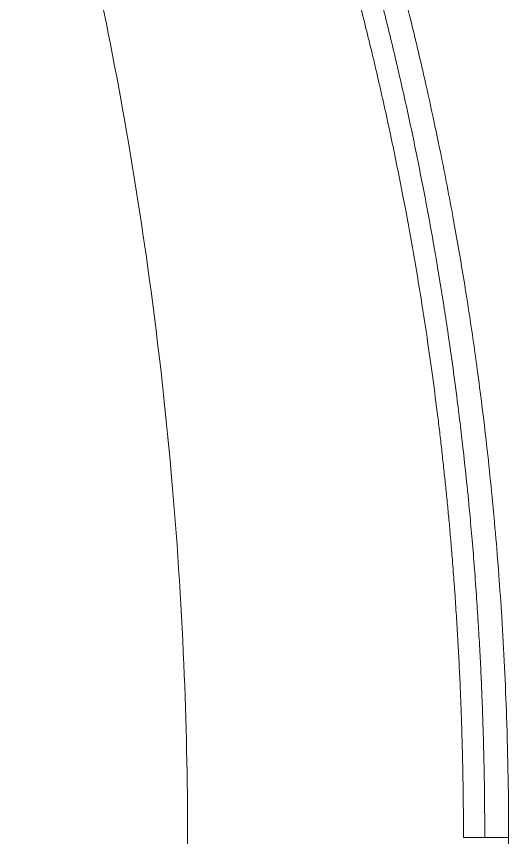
# Model space of a CAD drawing. Header units: millimetres. Extents: x 151130 to 215929, y 2134 to 34533.
# Drawn here: x 165497 to 165576.1, y 15030.2 to 15162.4 of the extents above; entities that cross this region are included whole.
import ezdxf

# ---------------------------------------------------------------- set-up
doc = ezdxf.new("R2010")
doc.units = ezdxf.units.MM
doc.layers.add('1', color=7, linetype='Continuous')

# ---------------------------------------------------------------- blocks, each defined once
blk = doc.blocks.new('SILLA GO 34006A')
at = {"layer": '1', "color": 0, "linetype": 'Continuous', "lineweight": 18}
for points, knots in [([(15.97, 464.32), (9.5, 464.32), (-2.32, 464.12), (-18.66, 463.33), (-32.98, 462.26), (-44.08, 461.16), (-52.62, 460.16), (-58.4, 459.42), (-63.7, 458.68), (-68.67, 457.94), (-75.1, 456.92), (-83.39, 455.5), (-94.49, 453.37), (-105.58, 450.98), (-116.63, 448.34), (-127.13, 445.62), (-138.67, 442.36), (-150.91, 438.59), (-159.23, 435.79), (-163.37, 434.33)], [0, 0, 0, 0, 0.106159, 0.194197, 0.268485, 0.342092, 0.377283, 0.409729, 0.437638, 0.465219, 0.492172, 0.544671, 0.603184, 0.677781, 0.730983, 0.789677, 0.855856, 0.927972, 1, 1, 1, 1]), ([(195.31, 434.33), (191.17, 435.79), (182.85, 438.59), (170.61, 442.36), (159.07, 445.62), (148.57, 448.34), (137.52, 450.98), (126.43, 453.37), (115.33, 455.5), (107.05, 456.92), (100.61, 457.94), (95.64, 458.68), (90.34, 459.42), (84.57, 460.16), (76.02, 461.16), (64.93, 462.26), (50.6, 463.33), (34.26, 464.12), (22.44, 464.32), (15.97, 464.32)], [0, 0, 0, 0, 0.072028, 0.144144, 0.210323, 0.269017, 0.322219, 0.396816, 0.455329, 0.507828, 0.534781, 0.562362, 0.590271, 0.622717, 0.657908, 0.731515, 0.805803, 0.893841, 1, 1, 1, 1]), ([(-173.36, 385.21), (-171.83, 385.67), (-164.86, 387.73), (-148.43, 392.19), (-125.36, 397.68), (-99.91, 402.65), (-72.85, 406.92), (-43.66, 410.26), (-12.92, 412.28), (6.66, 412.71), (15.97, 412.71)], [0, 0, 0, 0, 0.024998, 0.11382, 0.266378, 0.395957, 0.519196, 0.694517, 0.854829, 1, 1, 1, 1]), ([(15.97, 412.71), (25.29, 412.71), (44.86, 412.28), (75.61, 410.26), (105.94, 406.79), (135.39, 402.06), (163.48, 396.34), (186.94, 390.51), (200.97, 386.49), (205.3, 385.2)], [0, 0, 0, 0, 0.145172, 0.305485, 0.480807, 0.622053, 0.771552, 0.929187, 1, 1, 1, 1])]:
    blk.add_open_spline(points, degree=3, knots=knots, dxfattribs=at)
at = {"layer": '1', "color": 0, "linetype": 'Continuous', "lineweight": 13}
for points, weights in [([(15.97, 464.32), (15.97, 464.32), (15.97, 464.11), (15.97, 463.63), (15.97, 462.87), (15.97, 461.9)], [0.741298487052, 0.644880613491, 0.572541854701, 0.524282210682, 0.500101681433, 0.500000266956]), ([(15.97, 461.9), (15.97, 461.62), (15.97, 461.34), (15.97, 461.06), (15.97, 460.77), (15.97, 460.49)], [0.500000266956, 0.499971864524, 0.501832112789, 0.505581011749, 0.511218561405, 0.518744761757]), ([(15.97, 460.49), (15.97, 459.39), (15.97, 458.45), (15.97, 457.76), (15.97, 457.31), (15.97, 457.06)], [0.518744761757, 0.549971280104, 0.613710063102, 0.70996111075, 0.83872442305, 1])]:
    blk.add_rational_spline(points, weights, degree=5, dxfattribs=at)
for points, knots in [([(15.97, 460.49), (16.28, 460.48), (16.9, 460.48), (17.83, 460.48), (18.77, 460.48), (19.72, 460.47), (21.04, 460.46), (22.74, 460.45), (24.84, 460.42), (26.97, 460.38), (29.88, 460.32), (33.59, 460.22), (37.84, 460.07), (41.93, 459.9), (45.89, 459.7), (50.08, 459.46), (54.55, 459.18), (59.18, 458.84), (63.76, 458.47), (68.67, 458.03), (73.61, 457.54), (78.44, 457.01), (82.74, 456.51), (87.01, 455.98), (91.42, 455.4), (95.83, 454.77), (99.98, 454.15), (103.96, 453.53), (107.38, 452.96), (110.15, 452.49), (113.09, 451.98), (116.58, 451.34), (120.8, 450.54), (124.88, 449.73), (128.98, 448.89), (133.14, 448), (137.36, 447.05), (141.55, 446.08), (145.68, 445.09), (149.76, 444.07), (153.84, 443.02), (157.93, 441.94), (162.04, 440.8), (166.17, 439.63), (170.3, 438.43), (173.5, 437.46), (175.78, 436.76), (176.9, 436.41), (177.8, 436.13), (178.46, 435.93), (179.13, 435.72), (179.8, 435.5), (180.48, 435.29), (182.3, 434.71), (184.53, 433.98), (187.18, 433.1), (189.87, 432.2), (192.12, 431.43), (193.71, 430.87), (193.91, 430.81)], [0, 0, 0, 0, 0.005115, 0.010253, 0.015432, 0.020653, 0.025912, 0.037312, 0.048888, 0.060641, 0.072571, 0.096961, 0.122059, 0.143053, 0.164625, 0.187761, 0.21246, 0.238722, 0.264706, 0.288485, 0.320336, 0.346782, 0.368917, 0.392027, 0.417959, 0.442524, 0.465723, 0.487555, 0.50907, 0.523204, 0.534052, 0.558371, 0.582026, 0.605018, 0.627344, 0.651303, 0.675305, 0.699021, 0.722452, 0.745599, 0.768682, 0.792083, 0.815652, 0.839334, 0.863175, 0.886834, 0.894647, 0.902584, 0.906383, 0.910208, 0.914062, 0.917943, 0.921851, 0.925787, 0.949673, 0.960613, 0.972078, 0.99658, 1, 1, 1, 1]), ([(193.2, 427.34), (193.13, 427.36), (192.9, 427.45), (192.4, 427.62), (191.62, 427.89), (190.55, 428.26), (189.18, 428.73), (187.88, 429.17), (186.7, 429.57), (185.74, 429.89), (184.73, 430.23), (183.65, 430.58), (181.07, 431.43), (177.12, 432.7), (171.14, 434.54), (164.58, 436.48), (157.36, 438.5), (151.22, 440.12), (146.15, 441.4), (142.11, 442.39), (137.96, 443.37), (133.71, 444.33), (129.35, 445.28), (124.89, 446.21), (120.32, 447.12), (115.65, 448.01), (110.87, 448.88), (106.03, 449.71), (100.99, 450.52), (95.64, 451.33), (89.81, 452.15), (84.83, 452.8), (80.84, 453.28), (78.03, 453.6), (75.21, 453.91), (72.39, 454.21), (69.56, 454.49), (66.74, 454.76), (63.92, 455.01), (61.41, 455.22), (59.21, 455.39), (57.33, 455.53), (55.45, 455.67), (53.57, 455.8), (51.69, 455.92), (49.82, 456.04), (47.94, 456.15), (46.07, 456.25), (44.2, 456.35), (42.32, 456.44), (40.45, 456.53), (38.74, 456.6), (37.18, 456.66), (35.81, 456.71), (34.47, 456.76), (33.16, 456.8), (31.88, 456.83), (30.64, 456.87), (29.43, 456.9), (28.25, 456.92), (27.11, 456.95), (26, 456.97), (24.92, 456.99), (23.88, 457), (22.87, 457.02), (21.89, 457.03), (20.95, 457.04), (20.03, 457.04), (19.16, 457.05), (18.31, 457.05), (17.5, 457.06), (16.73, 457.06), (16.22, 457.06), (15.97, 457.06)], [0, 0, 0, 0, 0.001193, 0.004085, 0.008677, 0.014969, 0.02296, 0.03265, 0.037908, 0.043511, 0.049457, 0.055747, 0.062381, 0.094481, 0.124698, 0.166463, 0.208026, 0.249389, 0.271894, 0.294946, 0.318546, 0.342693, 0.367389, 0.392633, 0.418425, 0.444767, 0.471657, 0.499097, 0.526414, 0.556373, 0.588972, 0.624213, 0.639919, 0.655625, 0.671331, 0.687037, 0.702743, 0.718449, 0.734155, 0.749861, 0.76031, 0.770752, 0.781187, 0.791614, 0.802033, 0.812444, 0.822848, 0.833244, 0.843632, 0.854013, 0.864385, 0.87475, 0.882559, 0.890184, 0.897624, 0.904879, 0.91195, 0.918837, 0.925539, 0.932056, 0.938389, 0.944538, 0.950502, 0.956282, 0.961877, 0.967288, 0.972514, 0.977556, 0.982414, 0.987087, 0.991576, 0.99588, 1, 1, 1, 1])]:
    blk.add_open_spline(points, degree=3, knots=knots, dxfattribs=at)
blk = doc.blocks.new('P.IND.1600x700')
blk.add_blockref('SILLA GO 34006A', (-443.69, 1536.79))

msp = doc.modelspace()

# ---------------------------------------------------------------- block references
at = {"color": 5, "xscale": -1, "rotation": 270}
msp.add_blockref('P.IND.1600x700', (163575.03, 15457.94), dxfattribs=at)

doc.saveas('drawing.dxf')
